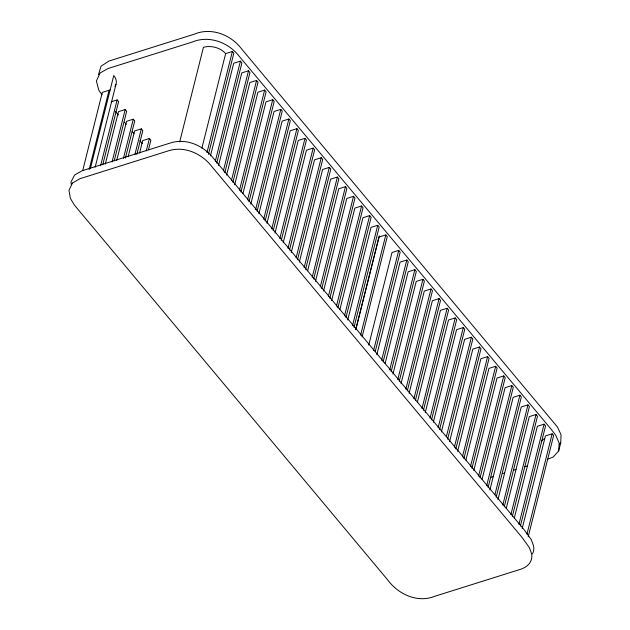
<?xml version="1.0" encoding="UTF-8"?>
<svg xmlns="http://www.w3.org/2000/svg" width="630" height="630" viewBox="0 0 630 630"><rect width="100%" height="100%" fill="white"/><g stroke="black" fill="none" stroke-linecap="round" stroke-linejoin="round"><path stroke-width="0.94" d="M547.226 459.451L553.274 456.955L558.668 450.915L560.747 442.819L561.039 434.724L557.424 426.975L241.526 48.825C230.793 34.595 211.034 27.019 194.103 34.233L108.943 61.055L101.076 66.181L98.422 74.702M558.668 450.915L559.164 443.032L555.786 435.338L550.651 428.613L239.101 56.141C228.328 42.265 208.876 35.044 192.205 42.06L108.037 68.528L100.154 72.938L96.398 81.002L98.8 90.192L101.997 94.815M82.68 170.636L102.336 92.366L109.061 90.255A16.325 10.899 14.1 0 0 110.62 89.673M89.137 169.588L109.061 90.255M90.389 168.556L113.754 75.553A16.325 10.899 14.1 0 1 114.944 86.302M95.13 167.281L115.975 84.302M100.587 165.761L117.133 99.902L111.25 101.753M102.769 164.643L118.597 101.651L117.133 99.902M105.289 164.162L118.479 111.66L125.205 109.549L126.662 111.297L114.195 160.926M112.014 162.044L125.205 109.549M116.715 160.445L126.551 121.314L133.276 119.196L134.733 120.944L125.386 158.169M123.441 158.327L133.276 119.196M128.142 156.728L134.615 130.961L141.34 128.843L142.805 130.591L136.812 154.452M134.867 154.618L141.34 128.843M139.569 153.011L142.687 140.608L149.412 138.49L150.869 140.238L148.475 149.782M146.294 150.901L149.412 138.49M179.7 141.845L203.435 47.352A16.325 10.899 14.1 0 1 225.642 53.597L232.368 51.487L233.832 53.227L208.42 154.405M201.907 148.089L225.642 53.597M206.955 152.657L232.368 51.487M210.459 155.831L233.714 63.244L240.439 61.134L241.904 62.874L216.728 163.099M215.271 161.351L240.439 61.134M218.531 165.477L241.786 72.891L248.511 70.78L249.968 72.521L224.8 172.746M223.335 170.998L248.511 70.78M226.603 175.124L249.858 82.538L256.583 80.427L258.04 82.176L232.864 182.393M231.407 180.645L256.583 80.427M234.667 184.771L257.922 92.193L264.647 90.074L266.112 91.822L240.936 192.04M239.479 190.291L264.647 90.074M242.975 193.465L265.994 101.839L272.719 99.721L274.184 101.469L249.007 201.687M247.543 199.938L272.719 99.721M250.811 204.065L274.066 111.486L280.791 109.368L282.248 111.116L257.079 211.334M255.615 209.593L280.791 109.368M258.875 213.72L282.138 121.133L288.863 119.015L290.32 120.763L265.143 220.98M263.686 219.24L288.863 119.015M266.947 223.366L290.202 130.78L296.927 128.662L298.392 130.41L273.215 230.635M271.758 228.887L296.927 128.662M275.019 233.013L298.274 140.427L304.999 138.316L306.456 140.057L281.287 240.282M279.822 238.534L304.999 138.316M283.193 242.786L306.448 150.2L313.173 148.089L314.638 149.83L289.461 250.055M287.997 248.307L313.173 148.089M291.265 252.433L314.52 159.847L321.245 157.736L322.702 159.477L297.533 259.702M296.068 257.954L321.245 157.736M299.329 262.08L322.591 169.494L329.317 167.383L330.774 169.131L305.597 269.349M304.14 267.6L329.317 167.383M307.645 270.774L330.655 179.14L337.381 177.03L338.845 178.778L313.669 278.995M312.212 277.247L337.381 177.03M315.473 281.374L338.727 188.795L345.453 186.677L346.909 188.425L321.741 288.642M320.276 286.894L345.453 186.677M323.544 291.021L346.799 198.442L353.524 196.324L354.981 198.072L329.813 298.289M328.348 296.549L353.524 196.324M331.608 300.675L354.863 208.089L361.596 205.971L363.053 207.719L337.877 307.936M336.42 306.196L361.596 205.971M339.924 309.361L362.935 217.736L369.66 215.618L371.125 217.366L345.949 317.583M344.492 315.843L369.66 215.618M347.752 319.969L371.007 227.383L377.732 225.272L379.189 227.013L354.021 327.238M352.556 325.489L377.732 225.272M355.698 329.569L379.244 235.817M355.824 329.616L379.079 237.03L385.804 234.919L387.261 236.659L362.092 336.885M360.628 335.136L385.804 234.919M368.755 345.075L392.01 252.496L398.735 250.378L400.192 252.126L375.26 351.39M373.558 350.595L398.735 250.378M376.827 354.721L400.082 262.143L406.807 260.025L408.264 261.773L383.087 361.99M381.63 360.242L406.807 260.025M385.135 363.416L408.145 271.79L414.871 269.671L416.335 271.42L391.159 371.637M389.702 369.897L414.871 269.671M392.962 374.023L416.217 281.437L422.943 279.318L424.407 281.067L399.231 381.284M397.774 379.543L422.943 279.318M401.034 383.67L424.289 291.084L431.015 288.965L432.471 290.714L407.303 390.939M405.838 389.19L431.015 288.965M409.106 393.317L432.361 300.731L439.086 298.62L440.543 300.36L415.367 400.585M413.91 398.837L439.086 298.62M417.414 402.011L440.425 310.377L447.15 308.267L448.615 310.007L423.439 410.232M421.982 408.484L447.15 308.267M425.242 412.611L448.497 320.024L455.222 317.914L456.687 319.662L431.511 419.879M430.046 418.131L455.222 317.914M433.314 422.258L456.569 329.671L463.294 327.561L464.751 329.309L439.583 429.526M438.118 427.778L463.294 327.561M441.378 431.904L464.641 339.326L471.366 337.207L472.823 338.956L447.647 439.173M446.426 436.472L471.366 337.207M449.56 441.677L472.815 349.099L479.54 346.98L480.997 348.729L455.821 448.946M454.364 447.198L479.54 346.98M457.624 451.324L480.879 358.746L487.604 356.627L489.069 358.375L463.893 458.593M462.436 456.852L487.604 356.627M465.932 460.018L488.951 368.392L495.676 366.274L497.141 368.022L471.965 468.24M470.5 466.499L495.676 366.274M473.768 470.626L497.023 378.039L503.748 375.921L505.205 377.669L480.036 477.887M478.572 476.146L503.748 375.921M482.076 479.32L505.095 387.686L511.82 385.576L513.277 387.316L488.1 487.541M486.644 485.793L511.82 385.576M489.904 489.919L513.159 397.333L519.884 395.223L521.349 396.963L496.172 497.188M494.952 494.487L519.884 395.223M497.976 499.566L521.231 406.98L527.956 404.87L529.413 406.61L504.244 506.835M502.779 505.087L527.956 404.87M506.284 508.26L529.302 416.627L536.028 414.516L537.485 416.265L512.316 516.482M510.851 514.734L536.028 414.516M514.356 517.907L537.366 426.282L544.099 424.163L545.556 425.911L520.38 526.129M518.923 524.38L544.099 424.163M522.183 528.507L545.438 435.928L552.163 433.81L553.628 435.558L528.216 536.728M526.995 534.027L552.163 433.81M559.511 444.221L560.747 442.819M490.613 477.422L493.251 476.587M502.897 473.555L504.646 473.004M513.411 470.248L516.041 469.421M524.822 466.665L527.467 465.83M115.329 111.289L118.401 114.959M124.456 122.196L126.252 124.346M132.221 131.481L134.009 133.623M139.939 140.71L142.309 143.538M71.347 184.732L70.954 182.07L74.616 174.982L82.113 170.754L169.816 143.168C186.023 137.623 203.64 145.561 213.727 158.61L523.837 529.35L531.24 539.595L533.539 545.777A25.767 17.207 14.1 0 1 532.437 553.928M541.485 441.024A16.325 10.899 14.1 0 1 544.627 438.598M72.403 183.125L68.961 190.331L70.371 198.324L74.364 205.049L387.757 579.994C398.27 594.255 417.446 603.264 434.724 596.287L520.238 569.402A25.814 17.238 14.1 0 0 531.602 553.786L529.389 547.691L522.128 537.524L211.798 166.517C201.687 153.413 183.999 145.435 167.737 151.05L79.892 178.715L72.403 183.125"/></g></svg>
